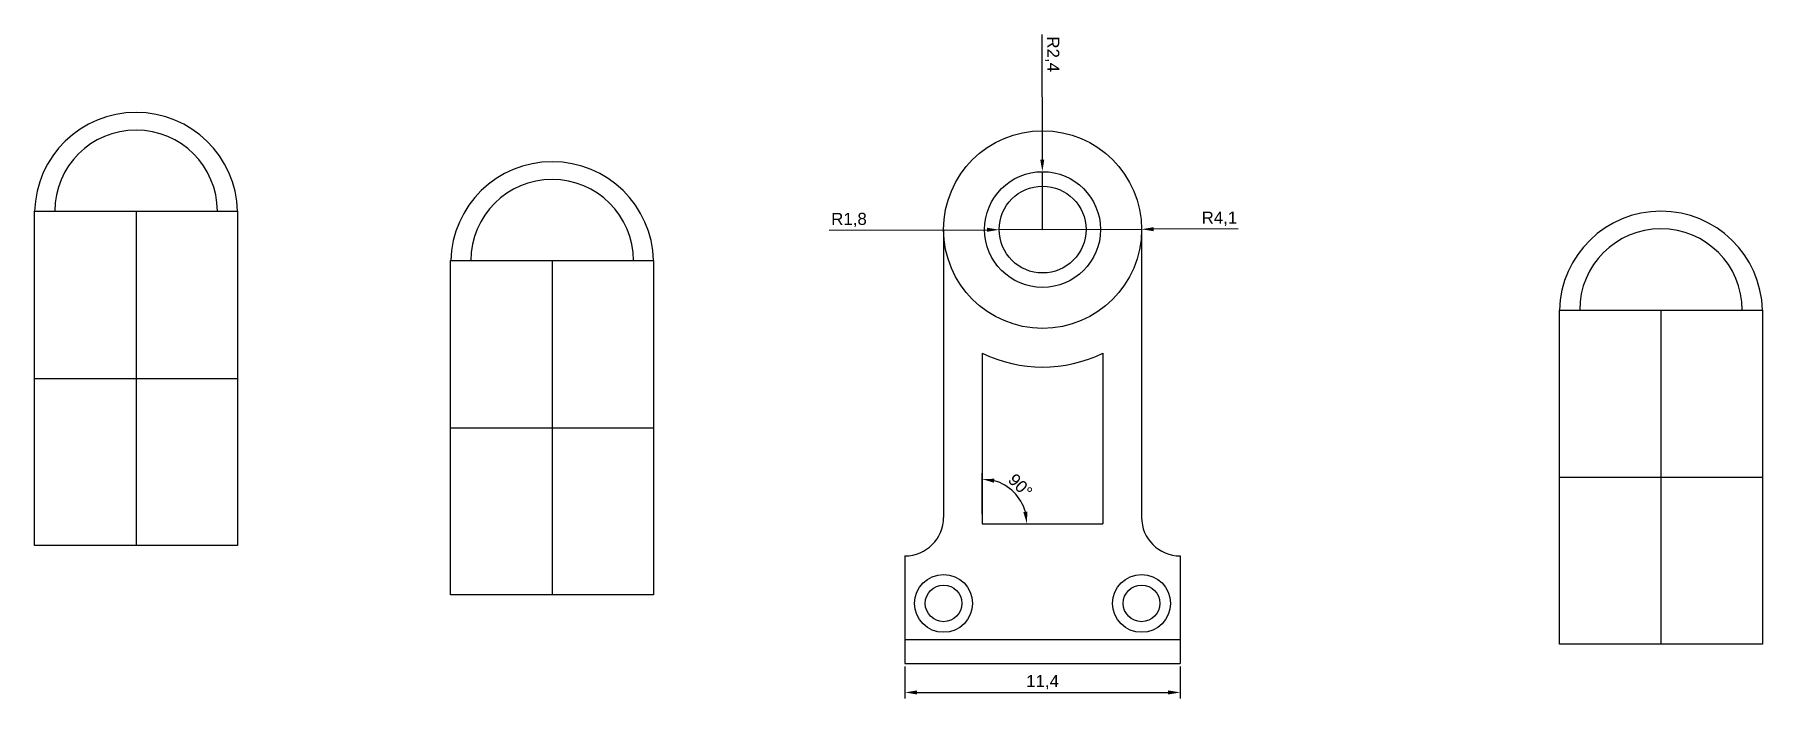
# Model space of a CAD drawing. Header units: centimetres. Extents: x 3457.1 to 3528.7, y 1729.9 to 1757.4.
import ezdxf

# ---------------------------------------------------------------- set-up
doc = ezdxf.new("R2010")
doc.units = ezdxf.units.CM
doc.layers.add('dim', color=80, linetype='Continuous')
doc.styles.get("Standard").update_dxf_attribs({"font": 'arial.ttf'})
doc.dimstyles.new('ISO-25', dxfattribs={"dimscale": 0.2, "dimtxt": 2.5, "dimasz": 2.5, "dimexe": 1.25, "dimexo": 0.625, "dimtad": 1, "dimtxsty": 'Standard', "dimcen": 2.5, "dimadec": 0, "dimazin": 0, "dimtfac": 1, "dimtmove": 0, "dimatfit": 3, "dimfxl": 1, "dimarcsym": 0})

# ---------------------------------------------------------------- blocks, each defined once
blk = doc.blocks.new('*D2')
at = {"layer": 'Defpoints', "color": 0, "transparency": 16777216}
for p in [(3493.143, 1731.34), (3504.543, 1731.34), (3504.543, 1730.146)]:
    blk.add_point(p, dxfattribs=at)
at = {"layer": 'dim', "color": 0, "lineweight": -2, "transparency": 16777216}
for p, q in [((3493.143, 1731.215), (3493.143, 1729.896)), ((3504.543, 1731.215), (3504.543, 1729.896)), ((3493.643, 1730.146), (3504.043, 1730.146))]:
    blk.add_line(p, q, dxfattribs=at)
at = {"layer": 'dim', "color": 0, "transparency": 16777216}
for points in [[(3493.643, 1730.229), (3493.643, 1730.062), (3493.143, 1730.146)], [(3504.043, 1730.229), (3504.043, 1730.062), (3504.543, 1730.146)]]:
    blk.add_solid(points, dxfattribs=at)
at = {"layer": 'dim', "color": 0, "transparency": 16777216, "insert": (3498.843, 1730.571), "char_height": 0.5, "attachment_point": 5}
blk.add_mtext('11,4', dxfattribs=at)
blk = doc.blocks.new('*D3')
at = {"layer": 'Defpoints', "color": 0, "transparency": 16777216}
for p in [(3497.043, 1749.333), (3498.843, 1749.34)]:
    blk.add_point(p, dxfattribs=at)
at = {"layer": 'dim', "color": 0, "lineweight": -2, "transparency": 16777216}
for p, q in [((3490.005, 1749.308), (3496.543, 1749.331)), ((3498.843, 1749.34), (3497.043, 1749.333))]:
    blk.add_line(p, q, dxfattribs=at)
at = {"layer": 'dim', "color": 0, "transparency": 16777216}
blk.add_solid([(3496.542, 1749.415), (3496.543, 1749.248), (3497.043, 1749.333)], dxfattribs=at)
at = {"layer": 'dim', "color": 0, "transparency": 16777216, "insert": (3490.824, 1749.736), "char_height": 0.5, "attachment_point": 5, "rotation": 0.20632}
blk.add_mtext('R1,8', dxfattribs=at)
blk = doc.blocks.new('*D4')
at = {"layer": 'Defpoints', "color": 0, "transparency": 16777216}
for p in [(3498.833, 1751.74), (3498.843, 1749.34)]:
    blk.add_point(p, dxfattribs=at)
at = {"layer": 'dim', "color": 0, "lineweight": -2, "transparency": 16777216}
for p, q in [((3498.809, 1757.428), (3498.831, 1752.239)), ((3498.843, 1749.34), (3498.833, 1751.74))]:
    blk.add_line(p, q, dxfattribs=at)
at = {"layer": 'dim', "color": 0, "transparency": 16777216}
blk.add_solid([(3498.914, 1752.24), (3498.747, 1752.239), (3498.833, 1751.74)], dxfattribs=at)
at = {"layer": 'dim', "color": 0, "transparency": 16777216, "insert": (3499.238, 1756.611), "char_height": 0.5, "attachment_point": 5, "rotation": 270.2346}
blk.add_mtext('R2,4', dxfattribs=at)
blk = doc.blocks.new('*D5')
at = {"layer": 'Defpoints', "color": 0, "transparency": 16777216}
for p in [(3498.843, 1749.34), (3502.943, 1749.353)]:
    blk.add_point(p, dxfattribs=at)
at = {"layer": 'dim', "color": 0, "lineweight": -2, "transparency": 16777216}
for p, q in [((3498.843, 1749.34), (3502.943, 1749.353)), ((3506.941, 1749.366), (3503.443, 1749.354))]:
    blk.add_line(p, q, dxfattribs=at)
at = {"layer": 'dim', "color": 0, "transparency": 16777216}
blk.add_solid([(3503.442, 1749.438), (3503.443, 1749.271), (3502.943, 1749.353)], dxfattribs=at)
at = {"layer": 'dim', "color": 0, "transparency": 16777216, "insert": (3506.169, 1749.789), "char_height": 0.5, "attachment_point": 5, "rotation": 0.18482}
blk.add_mtext('R4,1', dxfattribs=at)
blk = doc.blocks.new('*D6')
at = {"layer": 'Defpoints', "color": 0, "transparency": 16777216}
for p in [(3497.947, 1738.066), (3496.343, 1737.407), (3496.343, 1737.14), (3496.343, 1737.14), (3501.343, 1737.14)]:
    blk.add_point(p, dxfattribs=at)
at = {"layer": 'dim', "color": 0, "lineweight": -2, "transparency": 16777216}
blk.add_line((3496.343, 1737.532), (3496.343, 1739.242), dxfattribs=at)
blk.add_arc((3496.343, 1737.14), 1.853, 15.50924, 74.49076, dxfattribs=at)
at = {"layer": 'dim', "color": 0, "transparency": 16777216}
for points in [[(3496.827, 1738.842), (3496.849, 1739.007), (3496.343, 1738.992)], [(3498.211, 1737.646), (3498.045, 1737.624), (3498.195, 1737.14)]]:
    blk.add_solid(points, dxfattribs=at)
at = {"layer": 'dim', "color": 0, "transparency": 16777216, "insert": (3497.922, 1738.719), "char_height": 0.5, "attachment_point": 5, "rotation": 315}
blk.add_mtext('90°', dxfattribs=at)
blk = doc.blocks.new('window')
for p, q in [((4.204, 13.862), (4.204, 0)), ((0, 6.931), (8.408, 6.931))]:
    blk.add_line(p, q)
blk.add_lwpolyline([(0, 13.862), (8.408, 13.862), (8.408, 0), (0, 0)], close=True)
for centre, radius, start, end in [((4.204, 13.755), 4.205, 1.45112, 178.54888), ((4.204, 13.862), 3.367, 0, 180)]:
    blk.add_arc(centre, radius, start, end)

msp = doc.modelspace()

# ---------------------------------------------------------------- linework, layer by layer
for p, q in [((3494.743, 1749.34), (3494.743, 1737.407)), ((3502.943, 1749.34), (3502.943, 1737.407)), ((3496.343, 1744.217), (3496.343, 1737.407)), ((3501.343, 1744.217), (3501.343, 1737.407)), ((3496.343, 1737.407), (3496.343, 1737.14)), ((3496.343, 1737.14), (3501.343, 1737.14)), ((3501.343, 1737.407), (3501.343, 1737.14)), ((3493.143, 1735.807), (3493.143, 1735.807)), ((3493.143, 1735.807), (3493.143, 1731.34)), ((3504.543, 1735.807), (3504.543, 1731.34)), ((3504.543, 1735.807), (3504.543, 1735.807)), ((3493.143, 1732.34), (3504.543, 1732.34)), ((3493.143, 1731.34), (3504.543, 1731.34))]:
    msp.add_line(p, q)
for centre, radius in [((3498.843, 1749.34), 4.1), ((3498.843, 1749.34), 2.4), ((3498.843, 1749.34), 1.8), ((3494.743, 1733.84), 1.2), ((3502.943, 1733.84), 1.2), ((3494.743, 1733.84), 0.76), ((3502.943, 1733.84), 0.76)]:
    msp.add_circle(centre, radius)
for centre, radius, start, end in [((3498.843, 1749.34), 5.7, 243.98563, 296.01437), ((3493.143, 1737.407), 1.6, 270, 0), ((3504.543, 1737.407), 1.6, 180, 270)]:
    msp.add_arc(centre, radius, start, end)

# ---------------------------------------------------------------- block references
for p in [(3457.088, 1736.236), (3474.324, 1734.189), (3520.254, 1732.141)]:
    msp.add_blockref('window', p)

# ---------------------------------------------------------------- dimensions: what is measured, and where the dimension line sits
at = {"layer": 'dim'}
for mpoint, picture, middle in [((3498.833, 1751.74), '*D4', (3498.813, 1756.609)), ((3497.043, 1749.333), '*D3', (3490.825, 1749.311)), ((3502.943, 1749.353), '*D5', (3506.17, 1749.363))]:
    dim = msp.add_radius_dim(center=(3498.843, 1749.34), mpoint=mpoint, dimstyle='ISO-25', dxfattribs=at)
    dim.commit()
    dim.dimension.update_dxf_attribs({"geometry": picture, "text_midpoint": middle, "dimtype": 164})
dim = msp.add_angular_dim_2l(base=(3497.947, 1738.066), line1=((3496.343, 1737.14), (3501.343, 1737.14)), line2=((3496.343, 1737.407), (3496.343, 1737.14)), dimstyle='ISO-25', dxfattribs=at)
dim.commit()
dim.dimension.update_dxf_attribs({"geometry": '*D6', "text_midpoint": (3497.922, 1738.719)})
dim = msp.add_linear_dim(base=(3504.543, 1730.146), p1=(3493.143, 1731.34), p2=(3504.543, 1731.34), dimstyle='ISO-25', dxfattribs=at)
dim.commit()
dim.dimension.update_dxf_attribs({"geometry": '*D2', "text_midpoint": (3498.843, 1730.571)})

doc.saveas('drawing.dxf')
